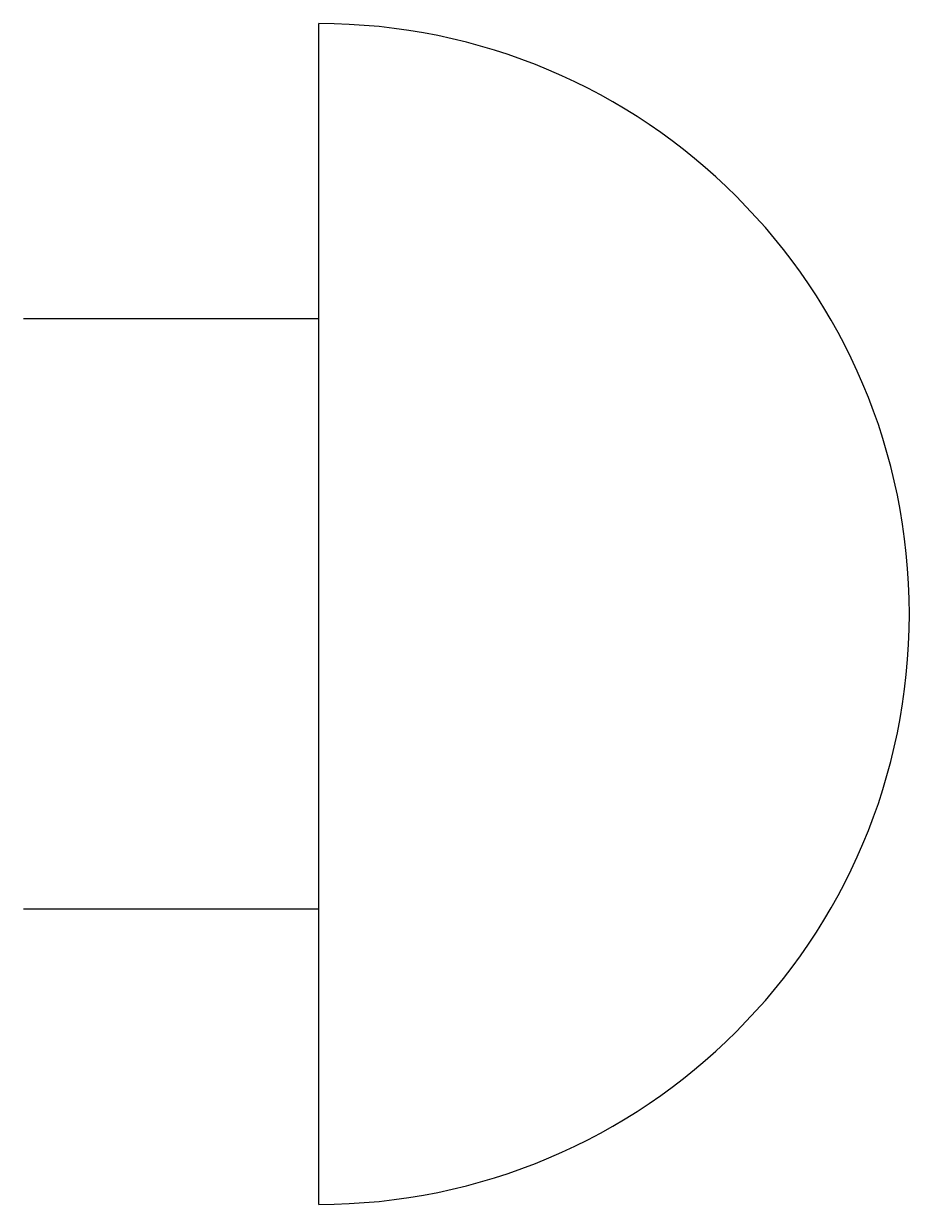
# Model space of a CAD drawing. Header units: millimetres. Extents: x 0 to 3, y -2 to 2.
import ezdxf

# ---------------------------------------------------------------- set-up
doc = ezdxf.new("R2010")
doc.units = ezdxf.units.MM

msp = doc.modelspace()

# ---------------------------------------------------------------- linework, layer by layer
at = {"transparency": 33554687}
for p, q in [((1, -2), (1, 2)), ((1, 1), (0, 1)), ((1, -1), (0, -1))]:
    msp.add_line(p, q, dxfattribs=at)
msp.add_arc((1, 0), 2, 270, 90, dxfattribs=at)

doc.saveas('drawing.dxf')
